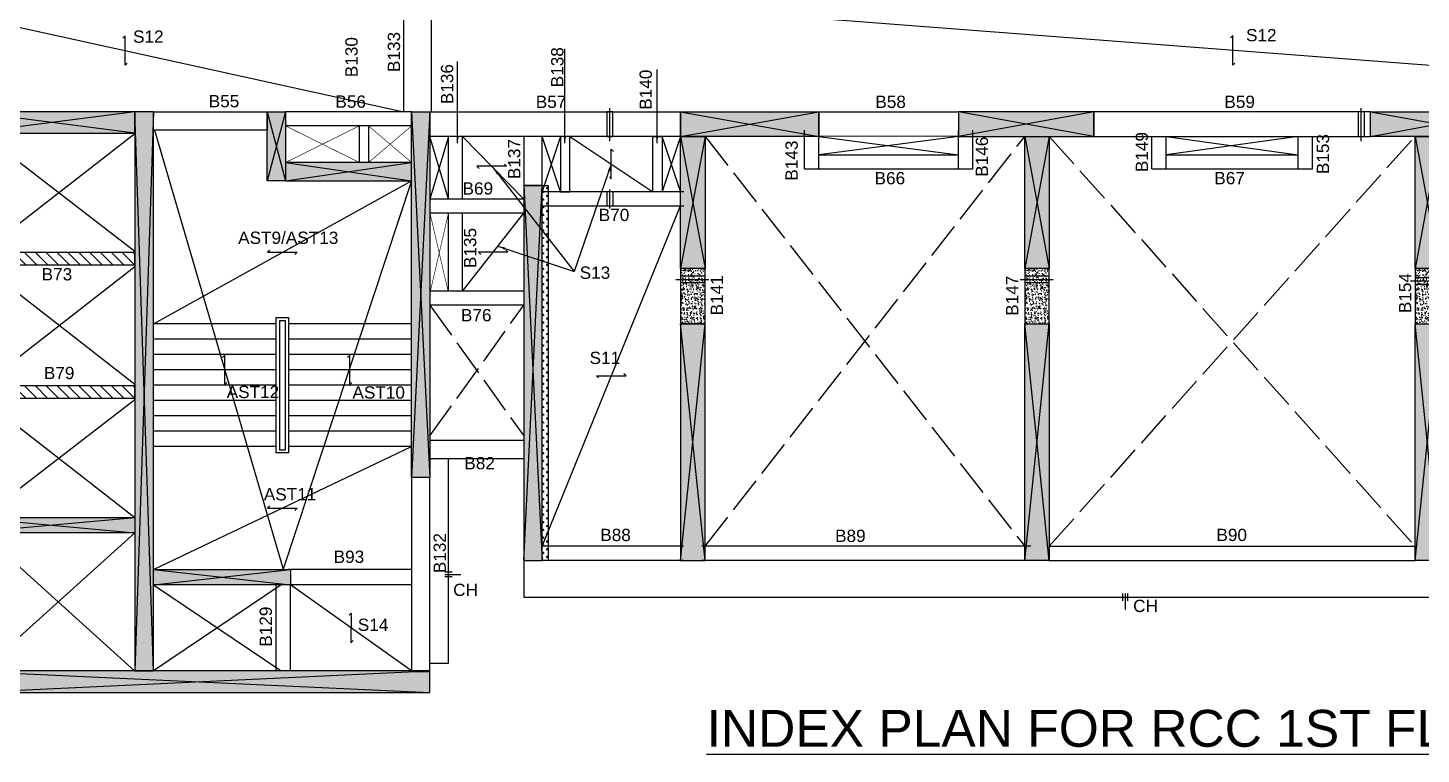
# Model space of a CAD drawing. Header units: metres. Extents: x 1798258 to 2151262, y -74142 to -14742.
# Drawn here: x 1812907 to 1835573, y -41531 to -29711 of the extents above; entities that cross this region are included whole.
import ezdxf
from ezdxf.enums import TextEntityAlignment as Align

# ---------------------------------------------------------------- set-up
doc = ezdxf.new("R2010")
doc.units = ezdxf.units.M
doc.header["$MEASUREMENT"] = 0
doc.linetypes.add('ACAD_ISO02W100', pattern=[15, 12, -3])
for name, color, linetype in [('JW_  BEAM', 4, 'Continuous'), ('JW_  BEAM NO', 21, 'Continuous'), ('JW_  COL', 221, 'Continuous'), ('JW_  COLFILL', 25, 'Continuous'), ('JW_  SLAB MARK', 3, 'Continuous'), ('JW_  SLAB NO', 41, 'Continuous'), ('JW_COL', 221, 'Continuous'), ('JW_COLRED', 1, 'Continuous'), ('JW_CUTOUT', 31, 'ACAD_ISO02W100'), ('JW_RTWALL', 140, 'Continuous')]:
    doc.layers.add(name, color=color, linetype=linetype)
doc.styles.add('ARIAL', font='arial.ttf', dxfattribs={"height": 600})
doc.styles.add('ROMANS', font='arial.ttf')
doc.styles.add('SC-BBS1', font='SansSerif')
doc.styles.get("Standard").update_dxf_attribs({"font": 'ARIALUNI.TTF'})
doc.styles.add('VIJAY', font='arial.ttf')
doc.dimstyles.new('100mm', dxfattribs={"dimscale": 100, "dimtxt": 1.5, "dimasz": 1.2, "dimexe": 1, "dimexo": 1, "dimgap": 0.09, "dimtad": 0, "dimdec": 0, "dimzin": 0, "dimdsep": 46, "dimtxsty": 'ROMANS', "dimcen": 0.09, "dimclrd": 8, "dimclre": 8, "dimclrt": 2, "dimadec": 0, "dimazin": 0, "dimtfac": 1, "dimtdec": 0, "dimtofl": 0, "dimtmove": 0, "dimatfit": 3, "dimfxl": 1, "dimtolj": 1, "dimtzin": 0, "dimarcsym": 0})

# ---------------------------------------------------------------- blocks, each defined once
blk = doc.blocks.new('A$C388C335B')
at = {"layer": 'JW_  SLAB MARK'}
for p, q in [((-311, 0), (-262, 48)), ((311, 0), (-311, 0)), ((268, -39), (311, 0))]:
    blk.add_line(p, q, dxfattribs=at)
blk = doc.blocks.new('sd3')
at = {"layer": 'JW_  SLAB MARK', "xscale": 0.0393700787390117, "yscale": 0.0393700787390117, "zscale": 0.0393700787390117}
blk.add_blockref('A$C388C335B', (0, 0), dxfattribs=at)
blk = doc.blocks.new('*U48')
at = {"layer": 'JW_  SLAB MARK'}
for p, q in [((-0.1, 0.15), (-0.1, -0.15)), ((0, -0.15), (0, 0.5)), ((0.1, 0.15), (0.1, -0.15))]:
    blk.add_line(p, q, dxfattribs=at)
blk = doc.blocks.new('*U49')
at = {"layer": 'JW_  SLAB MARK'}
for p, q in [((0.15, 0.1), (-0.15, 0.1)), ((-0.15, 0), (0.5, 0)), ((0.15, -0.1), (-0.15, -0.1))]:
    blk.add_line(p, q, dxfattribs=at)
blk = doc.blocks.new('00 JW_ COLUMN')
at = {"layer": 'JW_  COL'}
for p, q in [((0, 1), (1, 0)), ((0, 0), (1, 1))]:
    blk.add_line(p, q, dxfattribs=at)
at = {"layer": 'JW_  COL', "color": 221}
blk.add_lwpolyline([(0, 0), (1, 0), (1, 1), (0, 1)], close=True, dxfattribs=at)
at = {"layer": 'JW_  COLFILL'}
blk.add_trace([(1, 1), (0, 1), (1, 0), (0, 0)], dxfattribs=at)
blk = doc.blocks.new('zw$3C9F')
at = {"layer": 'JW_COL'}
h = blk.add_hatch(dxfattribs=at)
h.set_pattern_fill('AR-CONC', color=256, scale=15, angle=270)
h.set_pattern_definition([(320, (517453.386, -5917.81), (-9.41282, -107.589027), [11.25, -123.75]), (265, (517453.39, -5917.81), (112.82882, 20.8127), [9, -99]), (10.451444, (517452.6, -5926.78), (103.415999, -86.776327), [9.56103, -105.171317]), (316.1842, (517483.39, -5917.81), (-24.827892, -160.0862), [16.875, -185.625]), (6.635635, (517481.32, -5931.15), (146.11779, -140.19929), [14.34155, -157.757064]), (261.184164, (517483.39, -5917.81), (146.11779, -140.19929), [13.5, -148.5]), (291, (517475.886, -5932.81), (-60.392834, -89.536058), [11.25, -123.75]), (236, (517475.89, -5932.81), (108.772507, -36.4973), [9, -99]), (341.451445, (517470.85, -5940.27), (48.379673, -126.033357), [9.561029, -105.171317]), (307.5, (517453.386, -5917.81), (49.934078, -1.8239783), [0, -97.8, 0, -100.5, 0, -99.375]), (277.5, (517453.386, -5917.81), (59.161757, -39.4604306), [0, -57.3, 0, -95.55, 0, -37.875]), (237.5, (517453.386, -5884.36), (-3.3832308, -80.0733654), [0, -37.5, 0, -117, 0, -155.25]), (227.5, (517453.386, -5869.36), (15.015747, -87.477925), [0, -48.75, 0, -77.7, 0, -110.25])])
h.paths.add_polyline_path([(21300, 6257), (21300, 7157), (20900, 7157), (20900, 6257)])
h = blk.add_hatch(dxfattribs=at)
h.set_pattern_fill('AR-CONC', color=256, scale=15, angle=270)
h.set_pattern_definition([(320, (523053.386, -5917.81), (-9.41282, -107.589027), [11.25, -123.75]), (265, (523053.39, -5917.81), (112.82882, 20.8127), [9, -99]), (10.451444, (523052.6, -5926.78), (103.415999, -86.776327), [9.56103, -105.171317]), (316.1842, (523083.39, -5917.81), (-24.827892, -160.0862), [16.875, -185.625]), (6.635635, (523081.32, -5931.15), (146.11779, -140.19929), [14.34155, -157.757064]), (261.184164, (523083.39, -5917.81), (146.11779, -140.19929), [13.5, -148.5]), (291, (523075.886, -5932.81), (-60.392834, -89.536058), [11.25, -123.75]), (236, (523075.89, -5932.81), (108.772507, -36.4973), [9, -99]), (341.451445, (523070.85, -5940.27), (48.379673, -126.033357), [9.561029, -105.171317]), (307.5, (523053.386, -5917.81), (49.934078, -1.8239783), [0, -97.8, 0, -100.5, 0, -99.375]), (277.5, (523053.386, -5917.81), (59.161757, -39.4604306), [0, -57.3, 0, -95.55, 0, -37.875]), (237.5, (523053.386, -5884.36), (-3.3832308, -80.0733654), [0, -37.5, 0, -117, 0, -155.25]), (227.5, (523053.386, -5869.36), (15.015747, -87.477925), [0, -48.75, 0, -77.7, 0, -110.25])])
h.paths.add_polyline_path([(26900, 6257), (26900, 7157), (26500, 7157), (26500, 6257)])
h = blk.add_hatch(dxfattribs=at)
h.set_pattern_fill('AR-CONC', color=256, scale=15, angle=270)
h.set_pattern_definition([(320, (529403.386, -5917.81), (-9.41282, -107.589027), [11.25, -123.75]), (265, (529403.39, -5917.81), (112.82882, 20.8127), [9, -99]), (10.451444, (529402.6, -5926.78), (103.415999, -86.776327), [9.56103, -105.171317]), (316.1842, (529433.39, -5917.81), (-24.827892, -160.0862), [16.875, -185.625]), (6.635635, (529431.32, -5931.15), (146.11779, -140.19929), [14.34155, -157.757064]), (261.184164, (529433.39, -5917.81), (146.11779, -140.19929), [13.5, -148.5]), (291, (529425.886, -5932.81), (-60.392834, -89.536058), [11.25, -123.75]), (236, (529425.89, -5932.81), (108.772507, -36.4973), [9, -99]), (341.451445, (529420.85, -5940.27), (48.379673, -126.033357), [9.561029, -105.171317]), (307.5, (529403.386, -5917.81), (49.934078, -1.8239783), [0, -97.8, 0, -100.5, 0, -99.375]), (277.5, (529403.386, -5917.81), (59.161757, -39.4604306), [0, -57.3, 0, -95.55, 0, -37.875]), (237.5, (529403.386, -5884.36), (-3.3832308, -80.0733654), [0, -37.5, 0, -117, 0, -155.25]), (227.5, (529403.386, -5869.36), (15.015747, -87.477925), [0, -48.75, 0, -77.7, 0, -110.25])])
h.paths.add_polyline_path([(33250, 6257), (33250, 7157), (32850, 7157), (32850, 6257)])
at = {"layer": 'JW_COLRED'}
h = blk.add_hatch(dxfattribs=at)
h.set_pattern_fill('CROSS', color=256, scale=250)
h.set_pattern_definition([(0, (-1187600.44, 53118.75), (62.5, 62.5), [31.25, -93.75]), (90, (-1187584.814, 53103.12), (-62.5, 62.5), [31.25, -93.75])])
h.paths.add_polyline_path([(18650, 2407), (18650, 8507), (18750, 8507), (18750, 2407)])
at = {"layer": 'JW_RTWALL'}
h = blk.add_hatch(dxfattribs=at)
h.set_pattern_fill('ANSI31', color=3, scale=1000, angle=270)
h.set_pattern_definition([(315, (534692, -125757.65), (88.388348, 88.388348), [])])
h.paths.add_polyline_path([(12025, 7216), (12025, 7416), (9529, 7416), (9529, 7216)])
h = blk.add_hatch(dxfattribs=at)
h.set_pattern_fill('ANSI31', color=3, scale=1000, angle=270)
h.set_pattern_definition([(315, (534692.93, -127926.32), (88.388348, 88.388348), [])])
h.paths.add_polyline_path([(12025, 5049), (12025, 5249), (9530, 5249), (9530, 5049)])
at = {"color": 31, "linetype": 'Continuous', "lineweight": -2, "flags": 128}
for points, elevation in [([(9530, 9357), (12024, 7440)], 41142), ([(9530, 7416), (12024, 9355)], -151425), ([(9530, 7216), (12024, 5274)], -151425), ([(9530, 5249), (12025, 7191)], -151425), ([(9530, 5049), (12024, 3105)], -151425), ([(9530, 3105), (12025, 5024)], 41142), ([(9530, 2857), (12024, 605)], 41142), ([(9530, 607), (12024, 2854)], 41142), ([(12325, 2007), (14405, 607)], 60086), ([(14405, 2007), (12325, 607)], 60086)]:
    blk.add_lwpolyline(points, dxfattribs=dict(at, elevation=elevation))
at = {"layer": 'JW_COL', "elevation": 60086}
for points in [[(21300, 6257), (21300, 7157), (20900, 7157), (20900, 6257)], [(26900, 6257), (26900, 7157), (26500, 7157), (26500, 6257)], [(33250, 6257), (33250, 7157), (32850, 7157), (32850, 6257)]]:
    blk.add_lwpolyline(points, close=True, dxfattribs=at)
at = {"layer": 'JW_COLRED', "elevation": 60086}
blk.add_lwpolyline([(18750, 2407), (18650, 2407), (18650, 8507), (18750, 8507)], close=True, dxfattribs=at)
at = {"layer": 'JW_RTWALL', "color": 3, "elevation": 60086}
for points in [[(9529, 7416), (9529, 7216), (12025, 7216), (12025, 7416)], [(9530, 5249), (9530, 5049), (12025, 5049), (12025, 5249)]]:
    blk.add_lwpolyline(points, close=True, dxfattribs=at)
for p, xscale, yscale, zscale, rotation in [((12025, 9707, 60086), 2725, 350, 2726.179469466908, 180), ((12325, 9707, 60086), 300.4163377126679, 9100, 300.4163377126679, 180), ((14475, 9707, 60086), -1125.000000000001, 300.0000000000003, 6186.143665168785, 90), ((16825, 9707, 60086), -5950.000000000011, 300.0000000000007, 6186.143665168785, 90), ((20900, 9707, 60086), -2250, 400, 6186.143665168785, 180), ((27625, 9707, 60086), 2200, 400, 6186.143665168785, 180), ((32125, 9707, 60086), -2200, 400, 6186.143665168785, 180), ((21300, 9307, 60086), -2150.000000000005, 400.0000000000014, 6186.143665168785, 90), ((26900, 9307, 60086), -2150.000000000003, 400.0000000000011, 6186.143665168785, 90), ((33250, 9307, 60086), -2150.000000000003, 400.0000000000011, 6186.143665168785, 90), ((21300, 2407, 60086), 3850.000000000013, 400.0000000000016, 6186.143665168785, 90), ((26500, 2407, 60086), -3850, 400, 6186.143665168785, 270), ((32850, 2407, 60086), -3850, 400, 6186.143665168785, 270), ((9300, 3107, 60086), -2725, 250, 6186.143665168785, 180), ((12325, 2257, 60086), -2230, 250, 6186.143665168785, 180)]:
    blk.add_blockref('00 JW_ COLUMN', p, dxfattribs=dict(xscale=xscale, yscale=yscale, zscale=zscale, rotation=rotation))
at = {"zscale": 6186.143665168785}
for p, xscale, yscale in [((14475, 8582, 60086), 2050, 300), ((9300, 257, 60086), 7525, 350)]:
    blk.add_blockref('00 JW_ COLUMN', p, dxfattribs=dict(at, xscale=xscale, yscale=yscale))
at = {"layer": 'JW_COLRED', "xscale": 300, "yscale": 6100, "zscale": 301.0836972235702}
blk.add_blockref('00 JW_ COLUMN', (18350, 2407, 60086), dxfattribs=at)
at = {"linetype": 'Continuous', "lineweight": -2, "insert": (16415, 0, 10951), "char_height": 0.2, "attachment_point": 1}
blk.add_mtext('7525X350', dxfattribs=at)
blk = doc.blocks.new('HG')
at = {"layer": 'JW_CUTOUT', "linetype": 'Continuous', "ltscale": 50}
for p, q in [((1819749, 467503, 116860), (1819449, 468521, 12242)), ((1819749, 468521, 12242), (1819449, 467503, 116860)), ((1821571, 467622, 150342), (1821274, 468521, 116870)), ((1821573, 468521, 116870), (1821274, 467623, 116860))]:
    blk.add_line(p, q, dxfattribs=at)
at = {"layer": 'JW_CUTOUT', "linetype": 'Continuous', "ltscale": 50, "const_width": 10}
for points, elevation in [([(1817099, 468098), (1818299, 468098), (1818299, 468693), (1817099, 468693)], 116860), ([(1819449, 467503), (1819449, 468521), (1819749, 468521), (1819749, 467503)], 326249), ([(1821274, 467623), (1821573, 467623), (1821573, 468521), (1821274, 468521)], 116860), ([(1823224, 468523), (1823524, 468523), (1823524, 467626), (1823224, 467626)], 116860), ([(1825774, 468224), (1825774, 468522), (1828049, 468522), (1828049, 468224)], 116860), ([(1831424, 468223), (1831424, 468523), (1833574, 468523), (1833574, 468224)], 116860), ([(1819449, 466003), (1819449, 467274), (1819749, 467274), (1819749, 466003)], 339253)]:
    blk.add_lwpolyline(points, close=True, dxfattribs=dict(at, elevation=elevation))
for points, elevation in [([(1818299, 468098), (1817099, 468693)], 116860), ([(1817099, 468098), (1818299, 468693)], 116860), ([(1818449, 468098), (1818449, 468693), (1819149, 468693), (1819149, 468098), (1818449, 468098)], 116860), ([(1818449, 468098), (1819149, 468693)], 116860), ([(1818449, 468693), (1819149, 468098)], 116860), ([(1817099, 468098), (1818299, 468098)], 116860), ([(1819743, 466003), (1819449, 467273)], 339253), ([(1819749, 467273), (1819455, 466003)], 339253)]:
    blk.add_lwpolyline(points, dxfattribs=dict(at, elevation=elevation))
at = {"layer": 'JW_CUTOUT', "linetype": 'Continuous', "ltscale": 50}
for points, elevation in [([(1823524, 468523), (1823224, 467626)], 116860), ([(1823524, 467623), (1823224, 468523)], -28222), ([(1825774, 468522), (1828049, 468223)], 116860), ([(1828049, 468522), (1825775, 468224)], -28222), ([(1833574, 468523), (1831424, 468223)], -28222), ([(1831424, 468520), (1833574, 468223)], 116860)]:
    blk.add_lwpolyline(points, dxfattribs=dict(at, elevation=elevation))
blk = doc.blocks.new('HDRG')
at = {"layer": 'JW_CUTOUT', "linetype": 'Continuous', "ltscale": 50}
for p, q in [((1322375, -31553, 116870), (1322375, -31016, 116870)), ((1334600, -31553, 116860), (1334600, -31016, 116860)), ((1322325, -31078, 116870), (1322325, -31478, 116870)), ((1322425, -31078, 116870), (1322325, -31078, 116870)), ((1322425, -31478, 116870), (1322425, -31078, 116870)), ((1334550, -31078, 116860), (1334550, -31478, 116860)), ((1334650, -31078, 116860), (1334550, -31078, 116860)), ((1334650, -31478, 116860), (1334650, -31078, 116860)), ((1322325, -31478, 116870), (1322425, -31478, 116870)), ((1334550, -31478, 116860), (1334650, -31478, 116860)), ((1322327, -32378, 116870), (1322327, -32608, 116870)), ((1322427, -32378, 116870), (1322327, -32378, 116870)), ((1322377, -32651, 116870), (1322377, -32342, 116870)), ((1322427, -32608, 116870), (1322427, -32378, 116870)), ((1322327, -32608, 116870), (1322427, -32608, 116870)), ((1323924, -33754, 116860), (1323524, -33754, 116860)), ((1323524, -33754, 116860), (1323524, -33854, 116860)), ((1323924, -33854, 116860), (1323924, -33754, 116860)), ((1329524, -33754, 116860), (1329124, -33754, 116860)), ((1329124, -33754, 116860), (1329124, -33854, 116860)), ((1329524, -33854, 116860), (1329524, -33754, 116860)), ((1323450, -33804, 116860), (1323987, -33804, 116860)), ((1323524, -33854, 116860), (1323924, -33854, 116860)), ((1329050, -33804, 116860), (1329587, -33804, 116860)), ((1329124, -33854, 116860), (1329524, -33854, 116860)), ((1335400, -33830, 116860), (1335937, -33830, 116860)), ((1335875, -33780, 116860), (1335475, -33780, 116860)), ((1335475, -33780, 116860), (1335475, -33880, 116860)), ((1335475, -33880, 116860), (1335875, -33880, 116860))]:
    blk.add_line(p, q, dxfattribs=at)

msp = doc.modelspace()

# ---------------------------------------------------------------- linework, layer by layer
at = {"layer": 'JW_  BEAM'}
for p, q in [((1819022.6, -31076.9, 70515.2), (1819022.6, -29076.9, 97916.7)), ((1819472.6, -31076.9, 70515.2), (1819472.6, -29076.9, 97916.7)), ((1819148.8, -31076.9, 116860.2), (1817098.8, -31076.9, 116860.2)), ((1819148.8, -31306.9, 116860.2), (1817098.8, -31306.9, 116860.2)), ((1818298.8, -31306.9, 116860.2), (1818298.8, -31901.9, 116860.2)), ((1818448.8, -31306.9, 116860.2), (1818448.8, -31901.9, 116860.2)), ((1819749, -32496.9, 116860.2), (1819749, -31478.9, 12242)), ((1819979, -32496.9, 116860.2), (1819979.1, -31479, 116869.6)), ((1825544.1, -32008.3, 116863), (1825544.1, -31377.9, 116863)), ((1825774.1, -32008.3, 116863), (1825774.1, -31377.9, 116863)), ((1828049.1, -32008.3, 116863), (1828049.1, -31378.3, 116863)), ((1828279.1, -32008.3, 116863), (1828279.1, -31378.3, 116863)), ((1831194, -32006.9, 116860.2), (1831194, -31476.1, 116860.2)), ((1831424, -32006.9, 116860.2), (1831424, -31476.1, 116860.2)), ((1833574, -32006.9, 116863), (1833574, -31476.6, 116863)), ((1833804, -32006.9, 116863), (1833804, -31476.6, 116863)), ((1825774.1, -31778.3, 116863), (1828049.1, -31778.3, 116863)), ((1831424, -31776.9, 116860.2), (1833574, -31776.9, 116863)), ((1825544.1, -32008.3, 116863), (1828279.1, -32008.3, 116863)), ((1831194, -32006.9, 116860.2), (1833804, -32006.9, 116863)), ((1821280.2, -32376.9, 116860.2), (1823580.2, -32376.9, 116860.2)), ((1820974, -32496.9, 116860.2), (1819449, -32496.9, 116860.2)), ((1821280.2, -32606.9, 116860.2), (1823580.2, -32606.9, 116860.2)), ((1820974, -32726.9, 116860.2), (1819449, -32726.9, 116860.2)), ((1819749, -33996.9, 116860.2), (1819749, -32726.9, 116860.2)), ((1819979, -33996.9, 116860.2), (1819979, -32726.9, 116860.2)), ((1820974, -33996.9, 116860.2), (1819449, -33996.9, 116860.2)), ((1820974, -34226.9, 116860.2), (1819449, -34226.9, 116860.2)), ((1816945.7, -34526.9, 143771.2), (1814939.1, -34526.9, 170682.3)), ((1819149, -34526.9, 116860.2), (1817142.4, -34526.9, 143771.2)), ((1816945.7, -34776.9, 143771.2), (1814939.1, -34776.9, 170682.3)), ((1819149, -34776.9, 116860.2), (1817149, -34776.9, 143682.9)), ((1816945.7, -35026.9, 143771.2), (1814939.1, -35026.9, 170682.3)), ((1819149, -35026.9, 116860.2), (1817149, -35026.9, 143682.9)), ((1816945.7, -35276.9, 143771.2), (1814939.1, -35276.9, 170682.3)), ((1819149, -35276.9, 116860.2), (1817149, -35276.9, 143682.9)), ((1816945.7, -35526.9, 143771.2), (1814939.1, -35526.9, 170682.3)), ((1819149, -35526.9, 116860.2), (1817149, -35526.9, 143682.9)), ((1816945.7, -35776.9, 143771.2), (1814939.1, -35776.9, 170682.3)), ((1819149, -35776.9, 116860.2), (1817149, -35776.9, 143682.9)), ((1816945.7, -36026.9, 143771.2), (1814939.1, -36026.9, 170682.3)), ((1819149, -36026.9, 116860.2), (1817149, -36026.9, 143682.9)), ((1816945.7, -36276.9, 143771.2), (1814939.1, -36276.9, 170682.3)), ((1819149, -36276.9, 116860.2), (1817149, -36276.9, 143682.9)), ((1820977.3, -36426.9, 144462), (1819452.3, -36426.9, 94595.1)), ((1816945.7, -36526.9, 143771.2), (1814939.1, -36526.9, 170682.3)), ((1819149, -36526.9, 116860.2), (1817142.4, -36526.9, 143771.2)), ((1820977.3, -36726.9, 94595.1), (1819452.3, -36726.9, 94595.1)), ((1823575.1, -38146.9, 116852.1), (1821274.5, -38146.9, 116860.2)), ((1829224, -38146.9, 116860.2), (1823874, -38146.9, 116860.2)), ((1829524, -38146.9, 116860.2), (1835474, -38146.9, 116860.2)), ((1819144.8, -38526.9, 116860.2), (1817149, -38526.9, 116860.2)), ((1823575.1, -38376.9, 116852.1), (1821274.5, -38376.9, 116860.2)), ((1829224, -38376.9, 116860.2), (1823874, -38376.9, 116860.2)), ((1829524, -38376.9, 116860.2), (1835471.8, -38376.9, 116860.2)), ((1816949, -40177.4, 116860.2), (1816949, -38776.9, 116860.2)), ((1819149, -38776.9, 116860.2), (1817149, -38776.9, 116860.2)), ((1817179, -40177.4, 116860.2), (1817179, -38776.9, 116860.2))]:
    msp.add_line(p, q, dxfattribs=at)
for points, elevation in [([(1814949, -31076.8), (1816799, -31076.9), (1816799, -31376.9), (1814949, -31376.8)], 140920.7), ([(1819449, -31077.9), (1823524, -31079.2), (1823524, -31479.2), (1819449, -31477.9)], 116869.6), ([(1825774, -31076.9), (1828049, -31076.9), (1828049.1, -31475.2), (1825774, -31476.9)], 116860.2), ([(1830249, -31476.9), (1834749, -31476.9), (1834749, -31076.7), (1830249, -31077.3)], -4442.7), ([(1820974, -32276.9), (1821274.1, -32276.9), (1821274.1, -31479), (1820974.1, -31479)], 116860.2), ([(1821724.2, -31478.2), (1821574, -31478.2), (1821573.9, -32377.8), (1821724.1, -32377.8)], 116860.2), ([(1823073.9, -31479.2), (1823224.1, -31479.2), (1823224, -32377.8), (1823073.9, -32377.8)], 116860.2), ([(1814650, -33368.6), (1812153.9, -33368.6), (1812153, -33568.2), (1814649.1, -33568.2)], 116860.2), ([(1816949, -34426.9), (1817149, -34426.9), (1817149, -36626.9), (1816949, -36626.9)], 116860.2), ([(1816999, -36576.9), (1817099, -36576.9), (1817099, -34476.9), (1816999, -34476.9)], 116860.2), ([(1814653.9, -35535.3), (1812154, -35535.3), (1812154, -35735.3), (1814653.9, -35735.3)], 116860.2), ([(1819449, -37026.9), (1819149, -37026.9), (1819149, -40183.9), (1819449, -40183.9)], 116860.2)]:
    msp.add_lwpolyline(points, close=True, dxfattribs=dict(at, elevation=elevation))
at = {"layer": 'JW_  BEAM', "elevation": 116860.2}
for points in [[(1819449, -40051.9), (1819749, -40051.9), (1819749, -36726.9)], [(1820974, -38376.9), (1820974, -38976.9), (1844024, -38976.9), (1844024, -38376.9)]]:
    msp.add_lwpolyline(points, dxfattribs=at)
at = {"layer": 'JW_  SLAB MARK'}
for p, q in [((1809952.6, -29083, 120395.9), (1819022.6, -31076.9, 70515.2)), ((1845549.5, -31076.9, 46746.4), (1819472.6, -29076.9, 97916.7)), ((1814967.5, -31376.9, 138147.5), (1817062.6, -38519.5, 100199.5)), ((1820974, -32496.9, 116860.2), (1819979.1, -31479, 116869.6)), ((1821724.2, -31478.2, -92518.9), (1823073.9, -32377.8, 116860.2)), ((1814949, -34526.9, 116860.2), (1819149, -32201.9, 116860.2)), ((1819149, -32201.9, 116860.2), (1817062.6, -38519.5, 100199.5)), ((1821274.5, -38146.9, 116860.2), (1823524, -32606.9, 116860.2)), ((1819979, -33996.9, 116860.2), (1820974, -32726.9, 116860.2)), ((1814949, -38526.9, 116860.2), (1819149, -36526.9, 116860.2)), ((1819149, -40176.9, 116860.2), (1817179, -38776.9, 116860.2))]:
    msp.add_line(p, q, dxfattribs=at)
at = {"layer": 'JW_CUTOUT', "ltscale": 50}
for p, q in [((1823924, -31476.9, 116860.2), (1829124, -38146.9, 116860.2)), ((1823924, -38146.9, 116860.2), (1829124, -31476.9, 116860.2)), ((1829523.8, -31478.2, 116860.2), (1835474, -38146.9, 116860.2)), ((1829524, -38146.9, 116860.2), (1835473.9, -31476.9, 116860.2)), ((1819449, -36351.9, 116860.2), (1820974, -34226.9, 116860.2)), ((1819449, -34226.9, 116860.2), (1820974, -36351.9, 116860.2))]:
    msp.add_line(p, q, dxfattribs=at)

# ---------------------------------------------------------------- block references
for name, p in [('HG', (0, -500000)), ('zw$3C9F', (1802624, -40784.3, 56774.6))]:
    msp.add_blockref(name, p)
at = {"layer": 'JW_  SLAB MARK'}
for name, p, xscale, yscale, zscale, rotation in [('sd3', (1814487.6, -30079.9, 95455.5), -19.68503937008789, 19.68503937008789, 19.68503937008789, 89.99999999999993), ('sd3', (1832511, -30076.9, 72331.5), -19.68503937008789, 19.68503937008789, 19.68503937008789, 89.99999999999993), ('sd3', (1822399, -31928, 116860.2), 19.68503937008789, 19.68503937008789, 19.68503937008789, 270), ('sd3', (1820451.1, -31961.9, 116865.1), -19.68503937008789, 19.68503937008789, 19.68503937008789, 180), ('sd3', (1817049, -33364.4, 116860.2), 19.68503937008789, 19.68503937008789, 19.68503937008789, 180.0000000000001), ('sd3', (1820476.5, -33361.9, 116860.2), -19.68503937008789, 19.68503937008789, 19.68503937008789, 180), ('sd3', (1816111.5, -35276.9, 154959), -19.68503937008789, 19.68503937008789, 19.68503937008789, 89.99999999999993), ('sd3', (1818145.7, -35276.9, 130315.7), -19.68503937008789, 19.68503937008789, 19.68503937008789, 89.99999999999993), ('sd3', (1817049, -37526.9, 116860.2), 19.68503937008789, 19.68503937008789, 19.68503937008789, 180.0000000000001), ('*U49', (1819749, -38607.3, 116860.2), -400.0000000000003, 399.9999999999998, 400.0000000000002, 179.9999999999927), ('*U48', (1830760.1, -38976.9, 116860.2), 400.0000000000003, 400.0000000000003, 400.0000000000003, 180.0000000000072), ('sd3', (1818164, -39476.9, 116860.2), -19.68503937008789, 19.68503937008789, 19.68503937008789, 269.9522996647897)]:
    msp.add_blockref(name, p, dxfattribs=dict(at, xscale=xscale, yscale=yscale, zscale=zscale, rotation=rotation))
at = {"layer": 'JW_  SLAB MARK', "xscale": -19.68503937008789, "yscale": 19.68503937008789, "zscale": 19.68503937008789}
msp.add_blockref('sd3', (1822399.3, -35376.9, 116860.2), dxfattribs=at)

# ---------------------------------------------------------------- texts
at = {"style": 'VIJAY'}
msp.add_text('%%UINDEX PLAN FOR RCC 1ST FLOOR LVL', height=600, rotation=0, dxfattribs=at).set_placement((1823949, -41410.9, -2751.5))
at = {"layer": 'JW_  BEAM NO', "style": 'SC-BBS1'}
for s, p in [('S12', (1814866.5, -30014, -225178.8)), ('S12', (1832973, -29990.5, 71810.8)), ('B55', (1816097.7, -31064.9, 116860.2)), ('B56', (1818158.5, -31071.4, 116860.2)), ('B57', (1821418.8, -31074.8, 116860.2)), ('B58', (1826942.4, -31074.8, 116860.2)), ('B59', (1832620.9, -31074.8, 116860.2)), ('B66', (1826930.1, -32317.5, 116860.2)), ('B67', (1832457.1, -32316.6, 116860.2)), ('B69', (1820226.9, -32485.1, 116860.2)), ('B70', (1822442.7, -32915.1, 116860.2)), ('B73', (1813379.8, -33881, 116860.2)), ('S13', (1822132.6, -33855.6, 116860.2)), ('B76', (1820200.8, -34546.9, 116860.2)), ('S11', (1822293.6, -35242, -200898.2)), ('B79', (1813416.2, -35488, 116860.2)), ('B82', (1820255.7, -36955.6, 66993.2)), ('B88', (1822467.7, -38123.4, 116860.2)), ('B89', (1826287.8, -38138.3, 116860.2)), ('B90', (1832491.4, -38122.7, 116860.2)), ('B93', (1818130.5, -38479.1, 116860.2)), ('CH', (1820027.5, -39016.9)), ('CH', (1831089.8, -39278.5, -116860.2)), ('S14', (1818523, -39586.1, -88026.6))]:
    msp.add_text(s, height=200, dxfattribs=at).set_placement(p, align=Align.BOTTOM_CENTER)
for s, p in [('B130', (1818331.5, -30188.2, 116860.2)), ('B133', (1819022.1, -30104.7, 116860.2)), ('B138', (1821679.5, -30351.8, 116860.2)), ('B136', (1819886.5, -30626.9, -92528.4)), ('B140', (1823117.6, -30717.5, 116860.2)), ('B146', (1828587.2, -31808.4, 261942.2)), ('B149', (1831189.8, -31732.7, 116857.3)), ('B153', (1834135.2, -31765.6, 116860.2)), ('B137', (1820978.6, -31846.2, 116860.2)), ('B143', (1825491.3, -31871.6, 116860.2)), ('B135', (1820261.3, -33294.5, -105533.2)), ('B141', (1824274.5, -34064.5, 116860.2)), ('B147', (1829079.3, -34070.7, 116860.2)), ('B154', (1835471.6, -34027.6, 116860.2)), ('B132', (1819767.1, -38259.5, 116860.2)), ('B129', (1816937.1, -39456.4, 116860.2))]:
    msp.add_text(s, height=200, rotation=90, dxfattribs=at).set_placement(p, align=Align.BOTTOM_CENTER)
at = {"layer": 'JW_  SLAB NO', "style": 'ARIAL'}
for s, p in [('AST9/AST13', (1816327.6, -33227.7, 62684.2)), ('AST12', (1816141.7, -35736.7, 8508.2)), ('AST10', (1818187.3, -35745, 62684.2)), ('AST11', (1816745.5, -37401.9, 8508.2))]:
    msp.add_text(s, height=200, dxfattribs=at).set_placement(p)

# ---------------------------------------------------------------- leaders
for points in [[(1821642.9, -31587.7, 116860.2), (1821642.9, -30053.7, 116860.2)], [(1819897.8, -31588.5, 326248.7), (1819897.8, -30256.5, 326248.7)], [(1823142.9, -31587.9, 116860.2), (1823142.9, -30389.7, 116860.2)], [(1822399, -31928, 12170.6), (1821791.9, -33675.2, 12170.6)], [(1820476.6, -31988, 116864.9), (1821791.9, -33675.2, 116864.9)], [(1820552.6, -33264.8, 116860.2), (1821791.9, -33675.2, 116860.2)]]:
    msp.add_leader(points, dimstyle='100mm', override={"dimtxt": 3, "dimgap": 0.09, "dimtad": 0})

# ---------------------------------------------------------------- next in the draw order: block references
msp.add_blockref('HDRG', (500000, 0))

doc.saveas('drawing.dxf')
